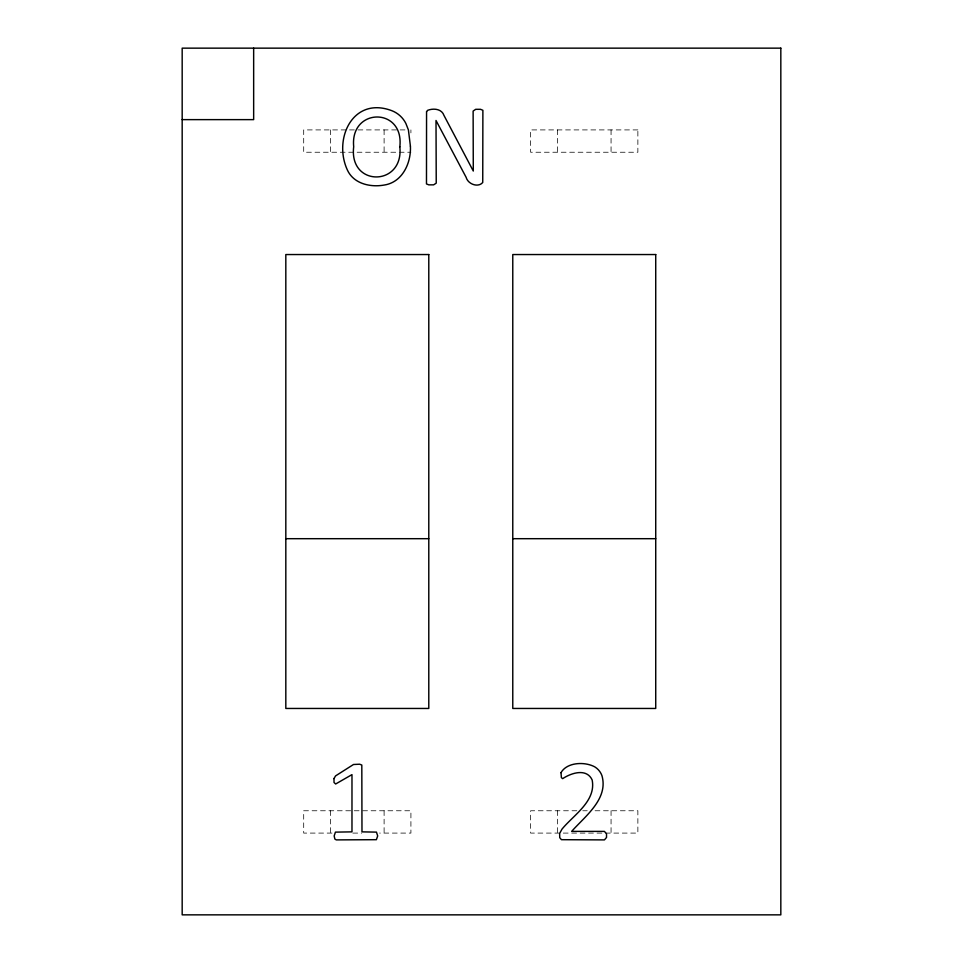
<?xml version="1.0" encoding="UTF-8"?>
<svg xmlns="http://www.w3.org/2000/svg" width="963" height="963" viewBox="0 0 963 963"><rect width="100%" height="100%" fill="white"/><g stroke="black" fill="none" stroke-linecap="round" stroke-linejoin="round"><path stroke-width="0.72" stroke-dasharray="4.82 3.61" d="M404.954 129.909L303.694 129.909L303.694 152.238L410.912 152.238M576.813 810.762L530.637 810.762L530.637 833.091L637.867 833.091L637.867 810.762L593.184 810.762M582.759 810.762L587.237 810.762M331.982 833.091L303.694 833.091L303.694 810.762L410.912 810.762L410.912 833.091L379.639 833.091M352.831 833.091L361.775 833.091M611.06 129.909L611.06 152.238M611.06 810.762L611.06 833.091M557.445 129.909L557.445 152.238M557.445 810.762L557.445 833.091M410.912 129.909L410.912 132.882M384.105 129.909L384.105 152.238M384.105 810.762L384.105 833.091M330.502 129.909L330.502 152.238M330.502 810.762L330.502 833.091M637.867 129.909L530.637 129.909L530.637 152.238L637.867 152.238L637.867 129.909"/><path stroke-width="1.44" d="M182.176 119.629L253.654 119.629L253.654 48.15M285.818 538.69L428.788 538.69M512.773 538.69L655.731 538.69M560.996 772.651L561.393 777.647L562.681 778.634C571.264 772.94 586.599 767.896 592.149 779.946C596.362 801.192 573.479 815.011 561.947 829.191L559.635 833.489L559.744 837.678L561.441 839.688L604.451 839.892L606.521 837.449L606.521 833.753L604.391 831.394L571.649 831.394C585.215 816.094 608.712 798.905 601.899 775.492A17.202 17.202 0 0 0 594.797 766.885C584.782 761.432 567.026 762.13 560.996 772.651M333.968 778.586L334.029 782.474L335.654 783.99L351.976 774.625L351.976 831.863L335.425 832.128L334.173 835.932L334.847 839.026L336.268 839.892L376.377 839.688L377.689 835.932L376.461 832.128L361.98 831.863L361.811 765.055L359.656 764.213L353.493 764.502L335.569 775.901L333.968 778.586M410.407 146.135C411.261 162.964 402.402 182.404 384.105 185.065C370.562 187.484 354.023 183.897 347.583 170.451C332.729 139.081 352.879 95.794 392.025 110.769A26.29 26.29 0 0 1 405.868 123.445L408.408 129.933L410.407 146.135M399.826 146.833C404.027 186.666 348.606 187.304 353.698 146.725C349.81 107.338 404.46 106.821 399.826 146.833M426.561 111.684L426.477 183.921L428.776 184.848L433.627 184.848L436.239 183.139L436.01 120.483L466.116 177.312C467.862 184.053 477.997 188.002 482.74 182.501L482.884 110.3L480.549 109.313L475.722 109.313L473.122 111.058L473.29 171.041L444.003 115.488C441.704 108.65 433.29 108.109 427.56 110.36L426.561 111.684M780.824 48.15L182.176 48.15L182.176 914.85L780.824 914.85L780.824 48.15M428.788 254.545L285.818 254.545L285.818 708.455L428.788 708.455L428.788 254.545M655.731 254.545L512.773 254.545L512.773 708.455L655.731 708.455L655.731 254.545"/></g></svg>
